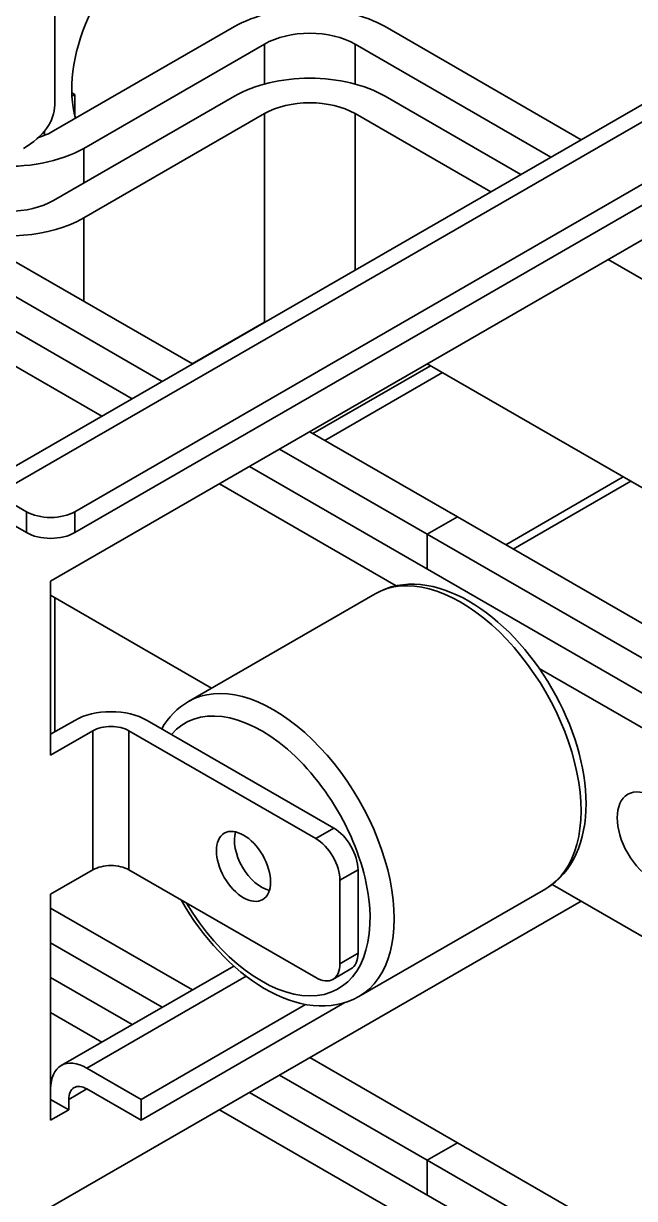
# Model space of a CAD drawing. Header units: millimetres. Extents: x -116965 to 323937, y 291661 to 566926.
# Drawn here: x -16920.3 to -16852.9, y 324963.2 to 325093 of the extents above; entities that cross this region are included whole.
import ezdxf

# ---------------------------------------------------------------- set-up
doc = ezdxf.new("R2010")
doc.units = ezdxf.units.MM
doc.layers.add('Visible Edges(Schneider)', color=7, linetype='Continuous', lineweight=35)
doc.layers.add('Visible Tangent Edges(Schneider)', color=7, linetype='Continuous', lineweight=35)

msp = doc.modelspace()

# ---------------------------------------------------------------- linework, layer by layer
at = {"layer": 'Visible Edges(Schneider)'}
for p, q in [((-16916.900088, 325084.020984), (-16916.900088, 325107.075005)), ((-16897.052962, 325092.666242), (-16917.01833, 325081.139232)), ((-16858.776211, 325080.172992), (-16880.415155, 325092.666242)), ((-16926.164226, 325041.266504), (-16839.847679, 325091.101385)), ((-16913.690768, 325079.218063), (-16893.7254, 325090.745074)), ((-16883.742716, 325090.745074), (-16862.103772, 325078.251824)), ((-16829.902774, 325088.017015), (-16914.689037, 325039.065643)), ((-16897.052962, 325084.981569), (-16917.01833, 325073.454558)), ((-16915.016423, 325085.362702), (-16914.689037, 325085.173685)), ((-16914.689037, 325085.173685), (-16915.000975, 325084.993588)), ((-16829.902774, 325085.711613), (-16914.689037, 325036.760241)), ((-16914.689037, 325082.892392), (-16914.689037, 325085.173685)), ((-16865.431334, 325076.330655), (-16880.415155, 325084.981569)), ((-16913.690768, 325071.53339), (-16893.7254, 325083.0604)), ((-16883.742716, 325083.0604), (-16868.758895, 325074.409487)), ((-16959.943871, 325081.331349), (-16908.356875, 325051.547583)), ((-16946.633625, 325081.331349), (-16901.701752, 325055.389919)), ((-16918.016598, 325081.132835), (-16918.016598, 325080.660312)), ((-16911.684436, 325049.626414), (-16963.271432, 325079.41018)), ((-16905.029313, 325053.468751), (-16949.961187, 325079.41018)), ((-16839.818907, 325076.144194), (-16917.351086, 325031.380969)), ((-16855.791201, 325066.922585), (-16806.336974, 325038.370174)), ((-16901.711548, 325055.395575), (-16893.7254, 325060.006379)), ((-16888.401302, 325047.710901), (-16875.423813, 325055.203458)), ((-16875.756569, 325055.395575), (-16826.697848, 325027.071509)), ((-16874.092789, 325054.434991), (-16887.070278, 325046.942434)), ((-16888.734058, 325047.903018), (-16872.429008, 325038.489293)), ((-16875.756569, 325036.568124), (-16892.06162, 325045.98185)), ((-16895.389181, 325044.060681), (-16839.153395, 325011.592935)), ((-16879.210567, 325030.877617), (-16898.716742, 325042.139513)), ((-16866.277917, 325034.937959), (-16853.300428, 325042.430516)), ((-16923.340696, 325040.986812), (-16920.013135, 325039.065643)), ((-16920.013135, 325036.760241), (-16923.340696, 325038.68141)), ((-16872.429008, 325038.489293), (-16875.756569, 325036.568124)), ((-16872.429008, 325038.489293), (-16805.877781, 325000.065924)), ((-16875.756569, 325032.725787), (-16875.756569, 325036.568124)), ((-16875.756569, 325036.568124), (-16809.205343, 324998.144756)), ((-16917.351086, 325031.380969), (-16917.351086, 325012.169285)), ((-16917.351086, 325029.844035), (-16899.571441, 325019.578952)), ((-16916.900088, 325014.858921), (-16916.900088, 325029.583651)), ((-16881.508016, 325030.007875), (-16902.138897, 325018.09663)), ((-16842.480956, 325009.671766), (-16863.399339, 325021.749001)), ((-16914.689037, 325016.011622), (-16917.351086, 325014.474687)), ((-16886.072009, 325004.100378), (-16906.70289, 325016.011622)), ((-16917.351086, 325012.169285), (-16912.6925, 325014.858921)), ((-16888.068546, 325002.947677), (-16908.699426, 325014.858921)), ((-16912.6925, 324999.489574), (-16917.351086, 324996.799938)), ((-16908.699426, 324999.489574), (-16888.068546, 324987.578329)), ((-16883.40996, 324990.267965), (-16883.40996, 324999.489574)), ((-16885.406497, 324989.115264), (-16885.406497, 324998.336873)), ((-16861.972432, 324997.871154), (-16842.480956, 324986.617745)), ((-16917.351086, 324996.799938), (-16917.351086, 324971.824748)), ((-16862.684487, 324997.404565), (-16883.315367, 324985.493321)), ((-16858.786006, 324996.03147), (-16917.351086, 324962.218906)), ((-16917.351086, 324995.263003), (-16901.701752, 324986.227856)), ((-16905.029313, 324984.306688), (-16917.351086, 324991.420666)), ((-16916.181542, 324977.867946), (-16897.132852, 324988.865712)), ((-16886.186193, 324987.391868), (-16884.189656, 324988.544569)), ((-16917.351086, 324987.578329), (-16908.356875, 324982.385519)), ((-16884.867123, 324984.815868), (-16907.368402, 324971.824748)), ((-16911.684436, 324980.464351), (-16917.351086, 324983.735993)), ((-16889.200813, 324984.619213), (-16907.368402, 324974.13015)), ((-16888.734058, 324978.740955), (-16872.429008, 324969.327229)), ((-16913.358012, 324977.588254), (-16907.368402, 324974.13015)), ((-16875.756569, 324967.406061), (-16892.06162, 324976.819786)), ((-16907.368402, 324971.824748), (-16913.358012, 324975.282851)), ((-16895.389181, 324974.898618), (-16839.153395, 324942.430871)), ((-16917.351086, 324974.13015), (-16915.354549, 324972.977449)), ((-16915.354549, 324972.977449), (-16917.351086, 324971.824748)), ((-16915.354549, 324974.13015), (-16915.354549, 324972.977449)), ((-16907.368402, 324974.13015), (-16907.368402, 324971.824748)), ((-16879.210567, 324961.715554), (-16898.716742, 324972.977449)), ((-16872.429008, 324969.327229), (-16875.756569, 324967.406061)), ((-16872.429008, 324969.327229), (-16805.877781, 324930.903861)), ((-16875.756569, 324963.563724), (-16875.756569, 324967.406061)), ((-16875.756569, 324967.406061), (-16809.205343, 324928.982692))]:
    msp.add_line(p, q, dxfattribs=at)
at = {"layer": 'Visible Edges(Schneider)', "flags": 128}
for points in [[(-16881.508017, 325030.007875), (-16880.940676, 325030.303565), (-16880.349732, 325030.550384), (-16879.738601, 325030.748195), (-16879.110702, 325030.896865), (-16878.469454, 325030.99626), (-16877.818267, 325031.046447), (-16877.15983, 325031.049043), (-16876.495794, 325031.005601), (-16875.827738, 325030.917554), (-16875.157244, 325030.786335), (-16874.485891, 325030.613377), (-16873.815146, 325030.400111), (-16873.145768, 325030.147859), (-16872.478657, 325029.857793), (-16871.814764, 325029.531076), (-16871.155041, 325029.168874), (-16870.500441, 325028.772349), (-16869.851916, 325028.342666), (-16869.210425, 325027.880928), (-16868.577006, 325027.388257), (-16867.952726, 325026.865914), (-16867.338658, 325026.315157), (-16866.735871, 325025.73725), (-16866.145436, 325025.133451), (-16865.568425, 325024.505023), (-16865.005952, 325023.853281), (-16864.459109, 325023.179716), (-16863.928928, 325022.485851), (-16863.416444, 325021.773211), (-16862.922689, 325021.043321), (-16862.448696, 325020.297707), (-16861.995501, 325019.537892), (-16861.564111, 325018.765498), (-16861.155382, 325017.982199), (-16860.770134, 325017.18965), (-16860.409185, 325016.389508), (-16860.073353, 325015.583428), (-16859.763456, 325014.773068), (-16859.480309, 325013.960089), (-16859.224603, 325013.146185), (-16858.996912, 325012.332946), (-16858.797804, 325011.521943), (-16858.627847, 325010.714745), (-16858.48761, 325009.91292), (-16858.377661, 325009.118039), (-16858.298542, 325008.331653), (-16858.250678, 325007.555183), (-16858.234581, 325006.790027), (-16858.250777, 325006.037592), (-16858.299792, 325005.299285), (-16858.382148, 325004.576511), (-16858.498373, 325003.870676), (-16858.6491, 325003.183046), (-16858.8351, 325002.514985), (-16859.05681, 325001.868579), (-16859.314648, 325001.245944), (-16859.609029, 325000.649196), (-16859.940371, 325000.080451), (-16860.30909, 324999.541827), (-16860.715459, 324999.03614), (-16861.158154, 324998.566698), (-16861.635204, 324998.136372), (-16862.144638, 324997.748037), (-16862.684487, 324997.404565)], [(-16905.088374, 325015.079481), (-16904.805034, 325015.542058), (-16904.496314, 325015.983535), (-16904.162047, 325016.402244), (-16903.802848, 325016.796499), (-16903.419824, 325017.164682), (-16903.014085, 325017.505175), (-16902.586739, 325017.816364), (-16902.138896, 325018.096631)], [(-16883.315367, 324985.493321), (-16883.887511, 324985.195384), (-16884.483623, 324984.947135), (-16885.1002, 324984.748709), (-16885.733737, 324984.600247), (-16886.380733, 324984.501883), (-16887.037692, 324984.45351), (-16887.701927, 324984.453428), (-16888.371762, 324984.500065), (-16889.045576, 324984.591954), (-16889.721751, 324984.727625), (-16890.398665, 324984.905608), (-16891.074862, 324985.124438), (-16891.749593, 324985.382782), (-16892.421916, 324985.679443), (-16893.090854, 324986.013225), (-16893.755432, 324986.382937), (-16894.414674, 324986.787387), (-16895.067604, 324987.225379), (-16895.713231, 324987.695803), (-16896.350483, 324988.197473), (-16896.978261, 324988.7291), (-16897.595468, 324989.289388), (-16898.20101, 324989.877046), (-16898.793784, 324990.49078), (-16899.372695, 324991.129299), (-16899.936584, 324991.791217), (-16900.484359, 324992.474986), (-16901.014957, 324993.179047), (-16901.527321, 324993.901836), (-16902.020393, 324994.641789), (-16902.493111, 324995.397344), (-16902.944429, 324996.166924)]]:
    msp.add_lwpolyline(points, dxfattribs=at)
at = {"layer": 'Visible Edges(Schneider)'}
for centre, major_axis, start_param, end_param in [((-16904.373597, 325091.897775), (7.529412, 13.041324), 0.8792860385, 2.6412909304), ((-16888.734058, 325087.863321), (-11.764706, 0), 3.926990817, 5.4977871438), ((-16888.734058, 325087.863321), (7.058824, 0), 0.7853981634, 2.3561944902), ((-16888.734058, 325080.178648), (-11.764706, 0), 3.926990817, 5.4977871438), ((-16928.664794, 325084.020984), (11.764706, 0), 5.4977871438, 6.2831853072), ((-16888.734058, 325080.178648), (7.058824, 0), 0.7853981634, 2.3561944902), ((-16922.009672, 325084.020984), (-7.058824, 0), 2.0616790051, 2.3561944902), ((-16922.009672, 325084.020984), (11.764706, 0), 4.5704919258, 5.4977871438), ((-16922.009672, 325076.336311), (-7.058824, 0), 0.7853981634, 2.3561944902), ((-16922.009672, 325076.336311), (11.764706, 0), 4.2107849262, 5.4977871438), ((-16888.734058, 325057.124626), (7.058824, 0), 2.2935346839, 2.3561944902), ((-16905.704621, 325058.085211), (7.529412, 13.041324), 5.078433799, 5.0794407573), ((-16904.373597, 325057.316743), (-7.529412, -13.041324), 2.0701393063, 2.0710980499), ((-16917.351086, 325040.602578), (-3.764706, 0), 0.7853981634, 2.3561944902), ((-16917.351086, 325038.297176), (3.764706, 0), 3.926990817, 5.4977871438), ((-16910.695963, 325013.70622), (5.647059, 0), 0.7853981634, 2.3561944902), ((-16928.664794, 325014.858921), (11.764706, 0), 6.2647811516, 6.2831853072), ((-16910.695963, 325013.70622), (2.823529, 0), 0.7853981634, 2.3561944902), ((-16886.072009, 325001.026508), (-1.882353, 3.260331), 3.926990817, 5.4977871438), ((-16894.058156, 325001.026508), (-2.117647, 3.667872), 0.4908826783, 2.6507099753), ((-16894.058156, 325001.026508), (2.117647, -3.667872), 3.6324753319, 5.7923026289), ((-16888.068546, 324999.873807), (1.882353, -3.260331), 0.7853981634, 2.3561944902), ((-16910.695963, 324998.336873), (2.823529, 0), 0.7853981634, 2.3561944902), ((-16886.072009, 324991.8049), (1.882353, -3.260331), 0, 0.7853981634), ((-16888.068546, 324990.652199), (1.882353, -3.260331), 5.4977871438, 7.0685834706), ((-16913.358012, 324972.977449), (-2.823529, 4.890496), 5.4977871438, 7.0685834706), ((-16913.358012, 324972.977449), (-1.411765, 2.445248), 5.4977871438, 7.0685834706)]:
    msp.add_ellipse(centre, major_axis=major_axis, ratio=0.5773502692, start_param=start_param, end_param=end_param, dxfattribs=at)
for centre, major_axis in [((-16850.799859, 325002.947677), (-2.823529, 4.890496)), ((-16896.054693, 324999.873807), (-2.117647, 3.667872))]:
    msp.add_ellipse(centre, major_axis=major_axis, ratio=0.5773502692, dxfattribs=at)
at = {"layer": 'Visible Tangent Edges(Schneider)'}
for p, q in [((-16923.340696, 325040.986812), (-16835.892385, 325091.475118)), ((-16893.7254, 325090.745074), (-16893.7254, 325086.329388)), ((-16883.742716, 325090.745074), (-16883.742716, 325086.329388)), ((-16893.7254, 325083.0604), (-16893.7254, 325060.006379)), ((-16883.742716, 325083.0604), (-16883.742716, 325065.758574)), ((-16913.690768, 325079.218063), (-16913.690768, 325075.375726)), ((-16913.690768, 325071.53339), (-16913.690768, 325062.311781)), ((-16867.10491, 325035.415423), (-16854.127421, 325042.90798)), ((-16920.013135, 325039.065643), (-16920.013135, 325036.760241)), ((-16914.689037, 325036.760241), (-16914.689037, 325039.065643)), ((-16912.6925, 324999.489574), (-16912.6925, 325014.858921)), ((-16908.699426, 325014.858921), (-16908.699426, 324999.489574)), ((-16886.072009, 325004.100378), (-16888.068546, 325002.947677)), ((-16885.406497, 324998.336873), (-16883.40996, 324999.489574)), ((-16883.40996, 324990.267965), (-16885.406497, 324989.115264)), ((-16895.772812, 324987.741074), (-16913.358012, 324977.588254)), ((-16913.358012, 324975.282851), (-16915.354549, 324974.13015))]:
    msp.add_line(p, q, dxfattribs=at)
for centre, major_axis, start_param, end_param in [((-16872.096252, 325013.70622), (-9.411765, 16.301655), 3.1415926536, 6.2831853072), ((-16892.727132, 325001.794976), (9.411765, -16.301655), 0, 3.1415926536), ((-16894.058156, 325001.026508), (-8.470588, 14.671489), 1.5924079938, 6.4795525004)]:
    msp.add_ellipse(centre, major_axis=major_axis, ratio=0.5773502692, start_param=start_param, end_param=end_param, dxfattribs=at)

doc.saveas('drawing.dxf')
